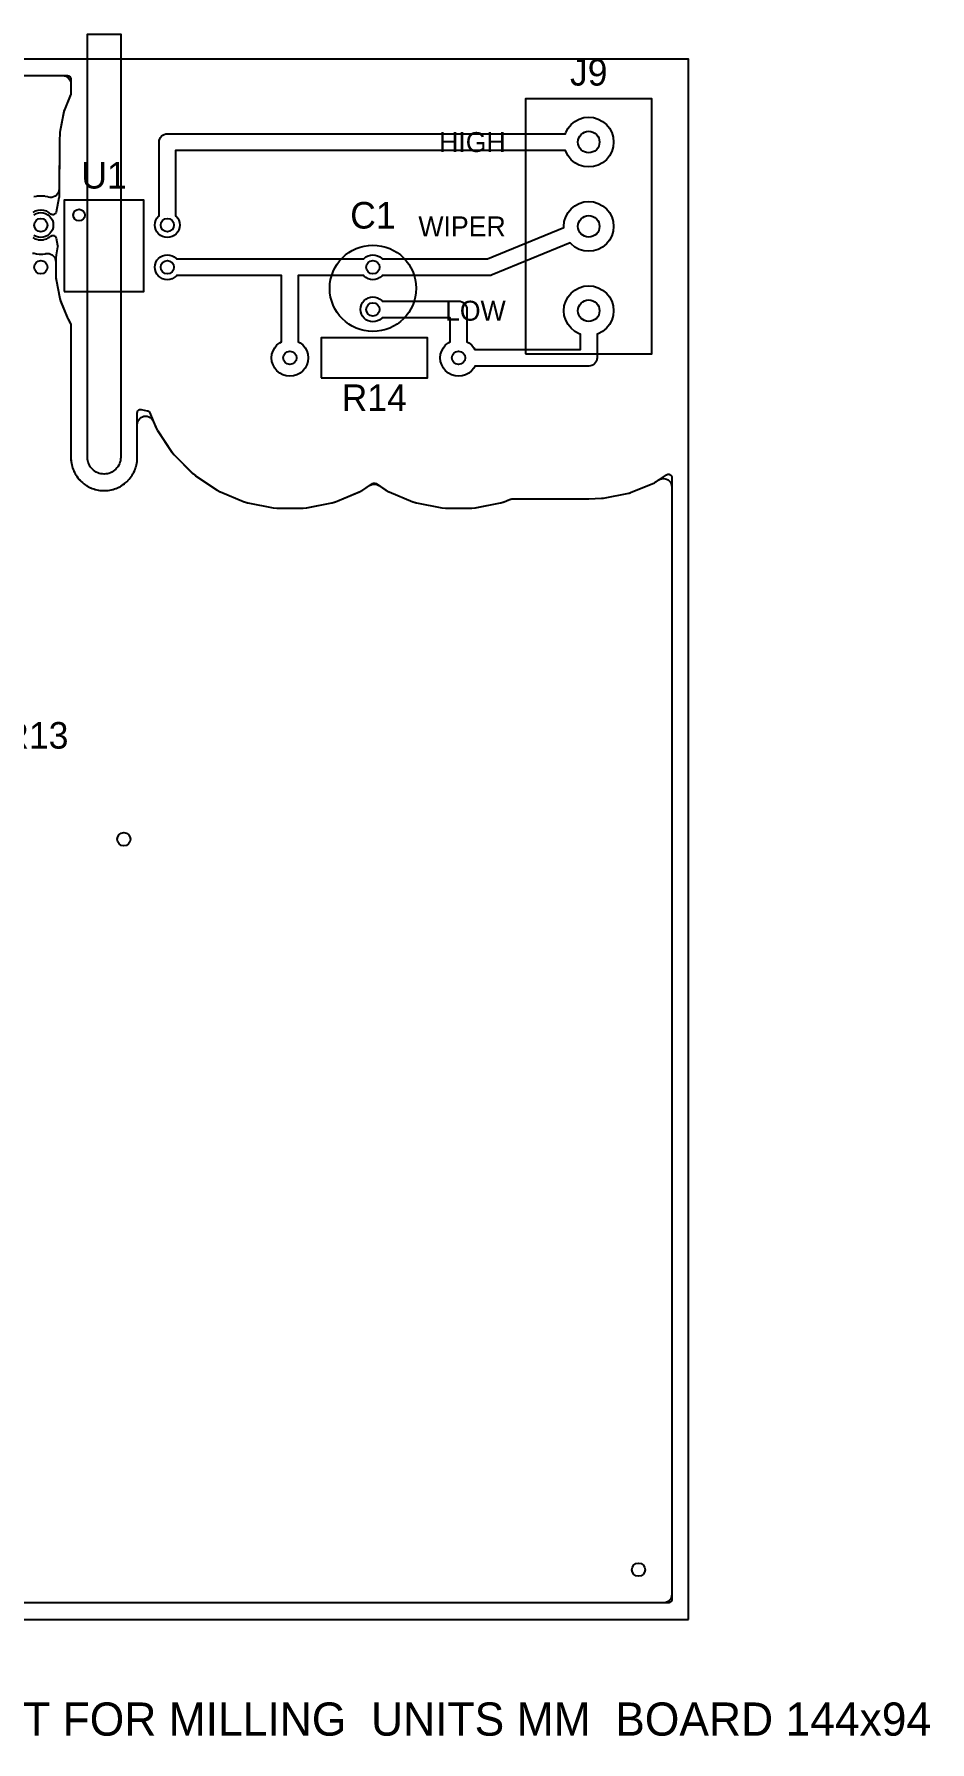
# Model space of a CAD drawing. Header units: millimetres. Extents: x 0 to 159, y -7 to 96.
# Drawn here: x 104.6 to 158.5, y -7.4 to 95.5 of the extents above; entities that cross this region are included whole.
import ezdxf
from ezdxf.enums import TextEntityAlignment as Align

# ---------------------------------------------------------------- set-up
doc = ezdxf.new("R2010")
doc.units = ezdxf.units.MM
for name, color, linetype in [('COPPER_BOTTOM', 4, 'CONTINUOUS'), ('COPPER_TOP', 1, 'CONTINUOUS'), ('DRILL_0P8', 5, 'CONTINUOUS'), ('DRILL_1P3', 5, 'CONTINUOUS'), ('NOTES', 2, 'CONTINUOUS'), ('OUTLINE', 7, 'CONTINUOUS'), ('SILK', 3, 'CONTINUOUS'), ('SLOT', 7, 'CONTINUOUS')]:
    doc.layers.add(name, color=color, linetype=linetype)

msp = doc.modelspace()

# ---------------------------------------------------------------- linework, layer by layer
at = {"layer": 'COPPER_BOTTOM'}
for points in [[(38.81, 93), (106.31, 93), (106.408, 92.99), (106.501, 92.962), (106.588, 92.916), (106.664, 92.854), (106.726, 92.778), (106.772, 92.691), (106.8, 92.598), (106.81, 92.5), (106.81, 91.983), (106.8, 91.885), (106.772, 91.791), (106.421, 90.944), (106.413, 90.921), (106.392, 90.851), (106.386, 90.827), (106.161, 89.698), (106.157, 89.673), (106.149, 89.594), (106.149, 89.582), (106.12, 89.046), (106.12, 89.035), (106.101, 86.162), (106.089, 86.059), (106.057, 85.961), (106.006, 85.872), (105.937, 85.795), (105.854, 85.734), (105.76, 85.691), (105.66, 85.669), (105.557, 85.667), (105.455, 85.687), (105.448, 85.689), (105.425, 85.695), (105.256, 85.728), (105.232, 85.732), (105.11, 85.744), (105.086, 85.745), (104.914, 85.745), (104.89, 85.744), (104.768, 85.732), (104.744, 85.728), (104.575, 85.695)], [(104.583, 84.624), (104.713, 84.693), (104.854, 84.736), (105, 84.75), (105.146, 84.736), (105.287, 84.693), (105.417, 84.624), (105.53, 84.53), (105.624, 84.417), (105.693, 84.287), (105.736, 84.146), (105.75, 84), (105.736, 83.854), (105.693, 83.713), (105.624, 83.583), (105.53, 83.47), (105.417, 83.376), (105.287, 83.307), (105.146, 83.264), (105, 83.25), (104.854, 83.264), (104.713, 83.307), (104.583, 83.376)], [(104.5, 82.31), (104.598, 82.301), (104.744, 82.272), (104.768, 82.268), (104.89, 82.256), (104.914, 82.255), (105.086, 82.255), (105.11, 82.256), (105.232, 82.268), (105.256, 82.272), (105.301, 82.281), (105.399, 82.29), (105.496, 82.281), (105.59, 82.252), (105.677, 82.206), (105.752, 82.144), (105.815, 82.068), (105.861, 81.982), (105.889, 81.888), (105.899, 81.79), (105.899, 80.884), (105.9, 80.86), (105.912, 80.738), (105.916, 80.714), (106.14, 79.584), (106.146, 79.56), (106.182, 79.443), (106.19, 79.42), (106.631, 78.356), (106.641, 78.334), (106.699, 78.226), (106.712, 78.205), (106.726, 78.184), (106.772, 78.097), (106.8, 78.003), (106.81, 77.906), (106.81, 70.003), (106.81, 69.997), (106.811, 69.954), (106.811, 69.948), (106.816, 69.859), (106.817, 69.847), (106.825, 69.761), (106.827, 69.749), (106.839, 69.664), (106.841, 69.652), (106.858, 69.568), (106.861, 69.556), (106.882, 69.473), (106.885, 69.461), (106.91, 69.379), (106.914, 69.367), (106.943, 69.286), (106.947, 69.275), (106.98, 69.195), (106.985, 69.184), (107.021, 69.107), (107.027, 69.096), (107.067, 69.02), (107.074, 69.009), (107.118, 68.936), (107.124, 68.925), (107.172, 68.854), (107.179, 68.844), (107.23, 68.775), (107.238, 68.765), (107.292, 68.699), (107.3, 68.69), (107.358, 68.626), (107.366, 68.617), (107.427, 68.556), (107.436, 68.548), (107.5, 68.49), (107.509, 68.482), (107.575, 68.428), (107.585, 68.42), (107.654, 68.369), (107.664, 68.362), (107.735, 68.314), (107.746, 68.308), (107.819, 68.264), (107.83, 68.257), (107.906, 68.217), (107.917, 68.211), (107.994, 68.175), (108.005, 68.17), (108.085, 68.137), (108.096, 68.133), (108.177, 68.104), (108.189, 68.1), (108.271, 68.075), (108.283, 68.072), (108.366, 68.051), (108.378, 68.048), (108.462, 68.031), (108.474, 68.029), (108.559, 68.017), (108.571, 68.015), (108.657, 68.007), (108.669, 68.006), (108.755, 68.002), (108.767, 68.001), (108.853, 68.001), (108.865, 68.002), (108.951, 68.006), (108.963, 68.007), (109.049, 68.015), (109.061, 68.017), (109.146, 68.029), (109.158, 68.031), (109.242, 68.048), (109.254, 68.051), (109.337, 68.072), (109.349, 68.075), (109.431, 68.1), (109.443, 68.104), (109.524, 68.133), (109.535, 68.137), (109.615, 68.17), (109.626, 68.175), (109.703, 68.211), (109.714, 68.217), (109.79, 68.257), (109.801, 68.264), (109.874, 68.308), (109.885, 68.314), (109.956, 68.362), (109.966, 68.369), (110.035, 68.42), (110.045, 68.428), (110.111, 68.482), (110.12, 68.49), (110.184, 68.548), (110.193, 68.556), (110.254, 68.617), (110.262, 68.626), (110.32, 68.69), (110.328, 68.699), (110.382, 68.765), (110.39, 68.775), (110.441, 68.844), (110.448, 68.854), (110.496, 68.925), (110.502, 68.936), (110.546, 69.009), (110.553, 69.02), (110.593, 69.096), (110.599, 69.107), (110.635, 69.184), (110.64, 69.195), (110.673, 69.275), (110.677, 69.286), (110.706, 69.367), (110.71, 69.379), (110.735, 69.461), (110.738, 69.473), (110.759, 69.556), (110.762, 69.568), (110.779, 69.652), (110.781, 69.664), (110.793, 69.749), (110.795, 69.761), (110.803, 69.847), (110.804, 69.859), (110.809, 69.948), (110.809, 69.954), (110.81, 69.997), (110.81, 70.003), (110.81, 71.994), (110.82, 72.092), (110.848, 72.186), (110.894, 72.272), (110.956, 72.348), (111.032, 72.41), (111.119, 72.456), (111.212, 72.485), (111.31, 72.494), (111.408, 72.485), (111.501, 72.456), (111.588, 72.41), (111.664, 72.348), (111.726, 72.272), (111.772, 72.186), (111.924, 71.819), (111.934, 71.797), (112.024, 71.629), (112.037, 71.607), (112.894, 70.324), (112.909, 70.304), (113.03, 70.157), (113.047, 70.138), (114.138, 69.047), (114.157, 69.03), (114.304, 68.909), (114.324, 68.894), (115.607, 68.037), (115.629, 68.024), (115.797, 67.934), (115.819, 67.924), (117.245, 67.333), (117.269, 67.325), (117.451, 67.269), (117.475, 67.263), (118.989, 66.962), (119.013, 66.958), (119.204, 66.94), (119.228, 66.939), (120.772, 66.939), (120.796, 66.94), (120.987, 66.958), (121.011, 66.962), (122.525, 67.263), (122.549, 67.269), (122.731, 67.325), (122.755, 67.333), (124.181, 67.924), (124.203, 67.934), (124.371, 68.024), (124.393, 68.037), (124.802, 68.311), (124.889, 68.357), (124.982, 68.385), (125.08, 68.395), (125.178, 68.385), (125.271, 68.357), (125.358, 68.311), (125.767, 68.037), (125.789, 68.024), (125.957, 67.934), (125.979, 67.924), (127.405, 67.333), (127.429, 67.325), (127.611, 67.269), (127.635, 67.263), (129.149, 66.962), (129.173, 66.958), (129.364, 66.94), (129.388, 66.939), (130.932, 66.939), (130.956, 66.94), (131.147, 66.958), (131.171, 66.962), (132.685, 67.263), (132.709, 67.269), (132.891, 67.325), (132.915, 67.333), (133.226, 67.462), (133.32, 67.49), (133.417, 67.5), (137.994, 67.5), (138.006, 67.5), (138.778, 67.538), (138.79, 67.539), (138.869, 67.547), (138.894, 67.551), (140.408, 67.852), (140.432, 67.858), (140.502, 67.879), (140.525, 67.887), (141.951, 68.478), (141.973, 68.488), (142.038, 68.523), (142.059, 68.536), (142.222, 68.645), (142.309, 68.691), (142.402, 68.719), (142.5, 68.729), (142.598, 68.719), (142.691, 68.691), (142.778, 68.645), (142.854, 68.582), (142.916, 68.507), (142.962, 68.42), (142.99, 68.326), (143, 68.229), (143, 1.5), (142.99, 1.402), (142.962, 1.309), (142.916, 1.222), (142.854, 1.146), (142.778, 1.084), (142.691, 1.038), (142.598, 1.01), (142.5, 1), (1.5, 1)]]:
    msp.add_lwpolyline(points, dxfattribs=at)
for points in [[(112.907, 83.307), (112.766, 83.264), (112.62, 83.25), (112.474, 83.264), (112.333, 83.307), (112.203, 83.376), (112.09, 83.47), (111.996, 83.583), (111.927, 83.713), (111.884, 83.854), (111.87, 84), (111.884, 84.146), (111.927, 84.287), (111.996, 84.417), (112.09, 84.53), (112.12, 84.555), (112.12, 89), (112.13, 89.098), (112.158, 89.191), (112.204, 89.278), (112.266, 89.354), (112.342, 89.416), (112.429, 89.462), (112.522, 89.49), (112.62, 89.5), (136.592, 89.5), (136.614, 89.574), (136.753, 89.833), (136.939, 90.061), (137.167, 90.247), (137.426, 90.386), (137.707, 90.471), (138, 90.5), (138.293, 90.471), (138.574, 90.386), (138.833, 90.247), (139.061, 90.061), (139.247, 89.833), (139.386, 89.574), (139.471, 89.293), (139.5, 89), (139.471, 88.707), (139.386, 88.426), (139.247, 88.167), (139.061, 87.939), (138.833, 87.753), (138.574, 87.614), (138.293, 87.529), (138, 87.5), (137.707, 87.529), (137.426, 87.614), (137.167, 87.753), (136.939, 87.939), (136.753, 88.167), (136.614, 88.426), (136.592, 88.5), (113.12, 88.5), (113.12, 84.555), (113.15, 84.53), (113.244, 84.417), (113.313, 84.287), (113.356, 84.146), (113.37, 84), (113.356, 83.854), (113.313, 83.713), (113.244, 83.583), (113.15, 83.47), (113.037, 83.376)], [(120.215, 74.921), (120, 74.9), (119.785, 74.921), (119.579, 74.984), (119.389, 75.085), (119.222, 75.222), (119.085, 75.389), (118.984, 75.579), (118.921, 75.785), (118.9, 76), (118.921, 76.215), (118.984, 76.421), (119.085, 76.611), (119.222, 76.778), (119.389, 76.915), (119.5, 76.974), (119.5, 80.96), (113.175, 80.96), (113.15, 80.93), (113.037, 80.836), (112.907, 80.767), (112.766, 80.724), (112.62, 80.71), (112.474, 80.724), (112.333, 80.767), (112.203, 80.836), (112.09, 80.93), (111.996, 81.043), (111.927, 81.173), (111.884, 81.314), (111.87, 81.46), (111.884, 81.606), (111.927, 81.747), (111.996, 81.877), (112.09, 81.99), (112.203, 82.084), (112.333, 82.153), (112.474, 82.196), (112.62, 82.21), (112.766, 82.196), (112.907, 82.153), (113.037, 82.084), (113.15, 81.99), (113.175, 81.96), (120, 81.96), (124.445, 81.96), (124.47, 81.99), (124.583, 82.084), (124.713, 82.153), (124.854, 82.196), (125, 82.21), (125.146, 82.196), (125.287, 82.153), (125.417, 82.084), (125.53, 81.99), (125.555, 81.96), (131.901, 81.96), (136.507, 83.848), (136.5, 83.92), (136.529, 84.213), (136.614, 84.494), (136.753, 84.753), (136.939, 84.981), (137.167, 85.167), (137.426, 85.306), (137.707, 85.391), (138, 85.42), (138.293, 85.391), (138.574, 85.306), (138.833, 85.167), (139.061, 84.981), (139.247, 84.753), (139.386, 84.494), (139.471, 84.213), (139.5, 83.92), (139.471, 83.627), (139.386, 83.346), (139.247, 83.087), (139.061, 82.859), (138.833, 82.673), (138.574, 82.534), (138.293, 82.449), (138, 82.42), (137.707, 82.449), (137.426, 82.534), (137.167, 82.673), (136.939, 82.859), (136.887, 82.923), (132.19, 80.997), (132.097, 80.969), (132, 80.96), (125.555, 80.96), (125.53, 80.93), (125.417, 80.836), (125.287, 80.767), (125.146, 80.724), (125, 80.71), (124.854, 80.724), (124.713, 80.767), (124.583, 80.836), (124.47, 80.93), (124.445, 80.96), (120.5, 80.96), (120.5, 76.974), (120.611, 76.915), (120.778, 76.778), (120.915, 76.611), (121.016, 76.421), (121.079, 76.215), (121.1, 76), (121.079, 75.785), (121.016, 75.579), (120.915, 75.389), (120.778, 75.222), (120.611, 75.085), (120.421, 74.984)], [(129.945, 74.921), (129.739, 74.984), (129.549, 75.085), (129.382, 75.222), (129.245, 75.389), (129.144, 75.579), (129.081, 75.785), (129.06, 76), (129.081, 76.215), (129.144, 76.421), (129.245, 76.611), (129.382, 76.778), (129.549, 76.915), (129.66, 76.974), (129.66, 78.42), (125.555, 78.42), (125.53, 78.39), (125.417, 78.296), (125.287, 78.227), (125.146, 78.184), (125, 78.17), (124.854, 78.184), (124.713, 78.227), (124.583, 78.296), (124.47, 78.39), (124.376, 78.503), (124.307, 78.633), (124.264, 78.774), (124.25, 78.92), (124.264, 79.066), (124.307, 79.207), (124.376, 79.337), (124.47, 79.45), (124.583, 79.544), (124.713, 79.613), (124.854, 79.656), (125, 79.67), (125.146, 79.656), (125.287, 79.613), (125.417, 79.544), (125.53, 79.45), (125.555, 79.42), (130.16, 79.42), (130.258, 79.41), (130.351, 79.382), (130.438, 79.336), (130.514, 79.274), (130.576, 79.198), (130.622, 79.111), (130.65, 79.018), (130.66, 78.92), (130.66, 76.974), (130.771, 76.915), (130.938, 76.778), (131.075, 76.611), (131.134, 76.5), (137.5, 76.5), (137.5, 77.432), (137.426, 77.454), (137.167, 77.593), (136.939, 77.779), (136.753, 78.007), (136.614, 78.266), (136.529, 78.547), (136.5, 78.84), (136.529, 79.133), (136.614, 79.414), (136.753, 79.673), (136.939, 79.901), (137.167, 80.087), (137.426, 80.226), (137.707, 80.311), (138, 80.34), (138.293, 80.311), (138.574, 80.226), (138.833, 80.087), (139.061, 79.901), (139.247, 79.673), (139.386, 79.414), (139.471, 79.133), (139.5, 78.84), (139.471, 78.547), (139.386, 78.266), (139.247, 78.007), (139.061, 77.779), (138.833, 77.593), (138.574, 77.454), (138.5, 77.432), (138.5, 76), (138.49, 75.902), (138.462, 75.809), (138.416, 75.722), (138.354, 75.646), (138.278, 75.584), (138.191, 75.538), (138.098, 75.51), (138, 75.5), (131.134, 75.5), (131.075, 75.389), (130.938, 75.222), (130.771, 75.085), (130.581, 74.984), (130.375, 74.921), (130.16, 74.9)]]:
    msp.add_lwpolyline(points, close=True, dxfattribs=at)
at = {"layer": 'COPPER_TOP'}
for points in [[(1.2, 93), (106.61, 93), (106.649, 92.996), (106.687, 92.985), (106.721, 92.966), (106.751, 92.941), (106.776, 92.911), (106.795, 92.877), (106.806, 92.839), (106.81, 92.8), (106.81, 91.923), (106.806, 91.884), (106.795, 91.846), (106.418, 90.938), (106.415, 90.928), (106.389, 90.844), (106.387, 90.834), (106.159, 89.69), (106.158, 89.681), (106.149, 89.59), (106.149, 89.586), (106.12, 89.043), (106.12, 89.038), (106.097, 85.678), (106.093, 85.64), (105.923, 84.782), (105.911, 84.743), (105.891, 84.707), (105.864, 84.676), (105.831, 84.651), (105.794, 84.633), (105.754, 84.623), (105.713, 84.622), (105.672, 84.629), (105.634, 84.644), (105.6, 84.666), (105.508, 84.742), (105.491, 84.753), (105.353, 84.827), (105.335, 84.834), (105.185, 84.88), (105.166, 84.884), (105.01, 84.899), (104.99, 84.899), (104.834, 84.884), (104.815, 84.88), (104.665, 84.834), (104.647, 84.827), (104.509, 84.753)], [(104.509, 83.247), (104.647, 83.173), (104.665, 83.166), (104.815, 83.12), (104.834, 83.116), (104.99, 83.101), (105.01, 83.101), (105.166, 83.116), (105.185, 83.12), (105.335, 83.166), (105.353, 83.173), (105.491, 83.247), (105.508, 83.258), (105.6, 83.334), (105.634, 83.356), (105.672, 83.371), (105.713, 83.378), (105.754, 83.377), (105.794, 83.367), (105.831, 83.349), (105.864, 83.324), (105.891, 83.293), (105.911, 83.257), (105.923, 83.218), (106.012, 82.769), (106.016, 82.73), (106.012, 82.691), (105.914, 82.199), (105.913, 82.19), (105.899, 82.053), (105.899, 82.043), (105.899, 80.877), (105.899, 80.867), (105.913, 80.73), (105.914, 80.721), (106.142, 79.577), (106.144, 79.567), (106.184, 79.436), (106.187, 79.427), (106.634, 78.349), (106.638, 78.34), (106.703, 78.219), (106.708, 78.211), (106.776, 78.108), (106.795, 78.073), (106.806, 78.036), (106.81, 77.997), (106.81, 70.001), (106.81, 69.999), (106.811, 69.952), (106.811, 69.95), (106.816, 69.855), (106.816, 69.85), (106.825, 69.758), (106.826, 69.753), (106.84, 69.661), (106.841, 69.656), (106.859, 69.564), (106.86, 69.56), (106.882, 69.469), (106.884, 69.464), (106.911, 69.375), (106.912, 69.371), (106.944, 69.283), (106.946, 69.278), (106.981, 69.192), (106.983, 69.188), (107.023, 69.103), (107.025, 69.099), (107.069, 69.017), (107.072, 69.012), (107.12, 68.932), (107.122, 68.928), (107.174, 68.851), (107.177, 68.847), (107.232, 68.772), (107.235, 68.768), (107.294, 68.696), (107.298, 68.692), (107.36, 68.623), (107.364, 68.62), (107.43, 68.554), (107.433, 68.55), (107.502, 68.488), (107.506, 68.484), (107.578, 68.425), (107.582, 68.422), (107.657, 68.367), (107.661, 68.364), (107.738, 68.312), (107.742, 68.31), (107.822, 68.262), (107.827, 68.259), (107.909, 68.215), (107.913, 68.213), (107.998, 68.173), (108.002, 68.171), (108.088, 68.136), (108.093, 68.134), (108.181, 68.102), (108.185, 68.101), (108.274, 68.074), (108.279, 68.072), (108.37, 68.05), (108.374, 68.049), (108.466, 68.031), (108.471, 68.03), (108.563, 68.016), (108.568, 68.015), (108.66, 68.006), (108.665, 68.006), (108.758, 68.001), (108.763, 68.001), (108.857, 68.001), (108.862, 68.001), (108.955, 68.006), (108.96, 68.006), (109.052, 68.015), (109.057, 68.016), (109.149, 68.03), (109.154, 68.031), (109.246, 68.049), (109.25, 68.05), (109.341, 68.072), (109.346, 68.074), (109.435, 68.101), (109.439, 68.102), (109.527, 68.134), (109.532, 68.136), (109.618, 68.171), (109.622, 68.173), (109.707, 68.213), (109.711, 68.215), (109.793, 68.259), (109.798, 68.262), (109.878, 68.31), (109.882, 68.312), (109.959, 68.364), (109.963, 68.367), (110.038, 68.422), (110.042, 68.425), (110.114, 68.484), (110.118, 68.488), (110.187, 68.55), (110.19, 68.554), (110.256, 68.62), (110.26, 68.623), (110.322, 68.692), (110.326, 68.696), (110.385, 68.768), (110.388, 68.772), (110.443, 68.847), (110.446, 68.851), (110.498, 68.928), (110.5, 68.932), (110.548, 69.012), (110.551, 69.017), (110.595, 69.099), (110.597, 69.103), (110.637, 69.188), (110.639, 69.192), (110.674, 69.278), (110.676, 69.283), (110.708, 69.371), (110.709, 69.375), (110.736, 69.464), (110.738, 69.469), (110.76, 69.56), (110.761, 69.564), (110.779, 69.656), (110.78, 69.661), (110.794, 69.753), (110.795, 69.758), (110.804, 69.85), (110.804, 69.855), (110.809, 69.95), (110.809, 69.952), (110.81, 69.999), (110.81, 70.001), (110.81, 72.694), (110.814, 72.733), (110.825, 72.771), (110.844, 72.805), (110.869, 72.836), (110.899, 72.86), (110.933, 72.879), (110.971, 72.89), (111.01, 72.894), (111.049, 72.89), (111.414, 72.818), (111.451, 72.806), (111.486, 72.788), (111.516, 72.763), (111.541, 72.733), (111.56, 72.698), (111.926, 71.812), (111.931, 71.804), (112.028, 71.622), (112.033, 71.614), (112.899, 70.318), (112.904, 70.31), (113.035, 70.151), (113.042, 70.144), (114.144, 69.042), (114.151, 69.035), (114.31, 68.904), (114.318, 68.899), (115.614, 68.033), (115.622, 68.028), (115.804, 67.931), (115.812, 67.926), (117.252, 67.33), (117.261, 67.327), (117.458, 67.267), (117.468, 67.265), (118.996, 66.961), (119.006, 66.959), (119.211, 66.939), (119.221, 66.939), (120.779, 66.939), (120.789, 66.939), (120.994, 66.959), (121.004, 66.961), (122.532, 67.265), (122.542, 67.267), (122.739, 67.327), (122.748, 67.33), (124.188, 67.926), (124.196, 67.931), (124.378, 68.028), (124.386, 68.033), (124.969, 68.422), (125.003, 68.44), (125.041, 68.452), (125.08, 68.456), (125.119, 68.452), (125.157, 68.44), (125.191, 68.422), (125.774, 68.033), (125.782, 68.028), (125.964, 67.931), (125.972, 67.926), (127.412, 67.33), (127.421, 67.327), (127.618, 67.267), (127.628, 67.265), (129.156, 66.961), (129.166, 66.959), (129.371, 66.939), (129.381, 66.939), (130.939, 66.939), (130.949, 66.939), (131.154, 66.959), (131.164, 66.961), (132.692, 67.265), (132.702, 67.267), (132.899, 67.327), (132.908, 67.33), (133.281, 67.485), (133.319, 67.496), (133.358, 67.5), (137.998, 67.5), (138.002, 67.5), (138.782, 67.538), (138.787, 67.539), (138.877, 67.548), (138.886, 67.549), (140.415, 67.853), (140.425, 67.856), (140.509, 67.881), (140.518, 67.884), (141.958, 68.481), (141.967, 68.485), (142.045, 68.527), (142.053, 68.532), (142.689, 68.956), (142.723, 68.975), (142.761, 68.986), (142.8, 68.99), (142.839, 68.986), (142.877, 68.975), (142.911, 68.956), (142.941, 68.932), (142.966, 68.901), (142.985, 68.867), (142.996, 68.829), (143, 68.79), (143, 1.2), (142.996, 1.161), (142.985, 1.123), (142.966, 1.089), (142.941, 1.059), (142.911, 1.034), (142.877, 1.015), (142.839, 1.004), (142.8, 1), (1.2, 1)]]:
    msp.add_lwpolyline(points, dxfattribs=at)
at = {"layer": 'DRILL_0P8'}
for centre in [(105, 84), (112.62, 84), (105, 81.46), (112.62, 81.46), (125, 81.46), (125, 78.92), (120, 76), (130.16, 76), (110, 47), (141, 3)]:
    msp.add_circle(centre, 0.4, dxfattribs=at)
at = {"layer": 'DRILL_1P3'}
for centre in [(138, 89), (138, 83.92), (138, 78.84)]:
    msp.add_circle(centre, 0.65, dxfattribs=at)
at = {"layer": 'OUTLINE'}
msp.add_lwpolyline([(144, 0), (144, 94), (0, 94), (0, 0)], close=True, dxfattribs=at)
at = {"layer": 'SILK'}
for points in [[(134.2, 76.24), (141.8, 76.24), (141.8, 91.6), (134.2, 91.6)], [(106.4, 80), (111.2, 80), (111.2, 85.5), (106.4, 85.5)], [(121.88, 74.8), (128.28, 74.8), (128.28, 77.2), (121.88, 77.2)]]:
    msp.add_lwpolyline(points, close=True, dxfattribs=at)
for centre, radius in [((107.3, 84.6), 0.35), ((125, 80.19), 2.6)]:
    msp.add_circle(centre, radius, dxfattribs=at)
at = {"layer": 'SLOT'}
msp.add_lwpolyline([(109.81, 70), (109.805, 69.902), (109.791, 69.805), (109.767, 69.71), (109.734, 69.617), (109.692, 69.529), (109.641, 69.444), (109.583, 69.366), (109.517, 69.293), (109.444, 69.227), (109.366, 69.169), (109.281, 69.118), (109.193, 69.076), (109.1, 69.043), (109.005, 69.019), (108.908, 69.005), (108.81, 69), (108.712, 69.005), (108.615, 69.019), (108.52, 69.043), (108.427, 69.076), (108.339, 69.118), (108.254, 69.169), (108.176, 69.227), (108.103, 69.293), (108.037, 69.366), (107.979, 69.444), (107.928, 69.529), (107.886, 69.617), (107.853, 69.71), (107.829, 69.805), (107.815, 69.902), (107.81, 70), (107.81, 95.5), (109.81, 95.5)], close=True, dxfattribs=at)

# ---------------------------------------------------------------- texts
at = {"layer": 'NOTES'}
msp.add_text('INTERFACE BOARD REV F  TOP VIEW, COMPONENT SIDE: FOR CHECKING, NOT FOR MILLING  UNITS MM  BOARD 144x94', height=2, dxfattribs=at).set_placement((2, -6), align=Align.MIDDLE_LEFT)
at = {"layer": 'SILK'}
for s, p in [('J9', (138, 93.2)), ('U1', (108.81, 87)), ('C1', (125, 84.59)), ('R14', (125.08, 73.6)), ('R13', (104.7, 53.26))]:
    msp.add_text(s, height=1.6, dxfattribs=at).set_placement(p, align=Align.MIDDLE_CENTER)
for s, p in [('HIGH', (133, 89)), ('WIPER', (133, 83.92)), ('LOW', (133, 78.84))]:
    msp.add_text(s, height=1.2, dxfattribs=at).set_placement(p, align=Align.MIDDLE_RIGHT)

doc.saveas('drawing.dxf')
